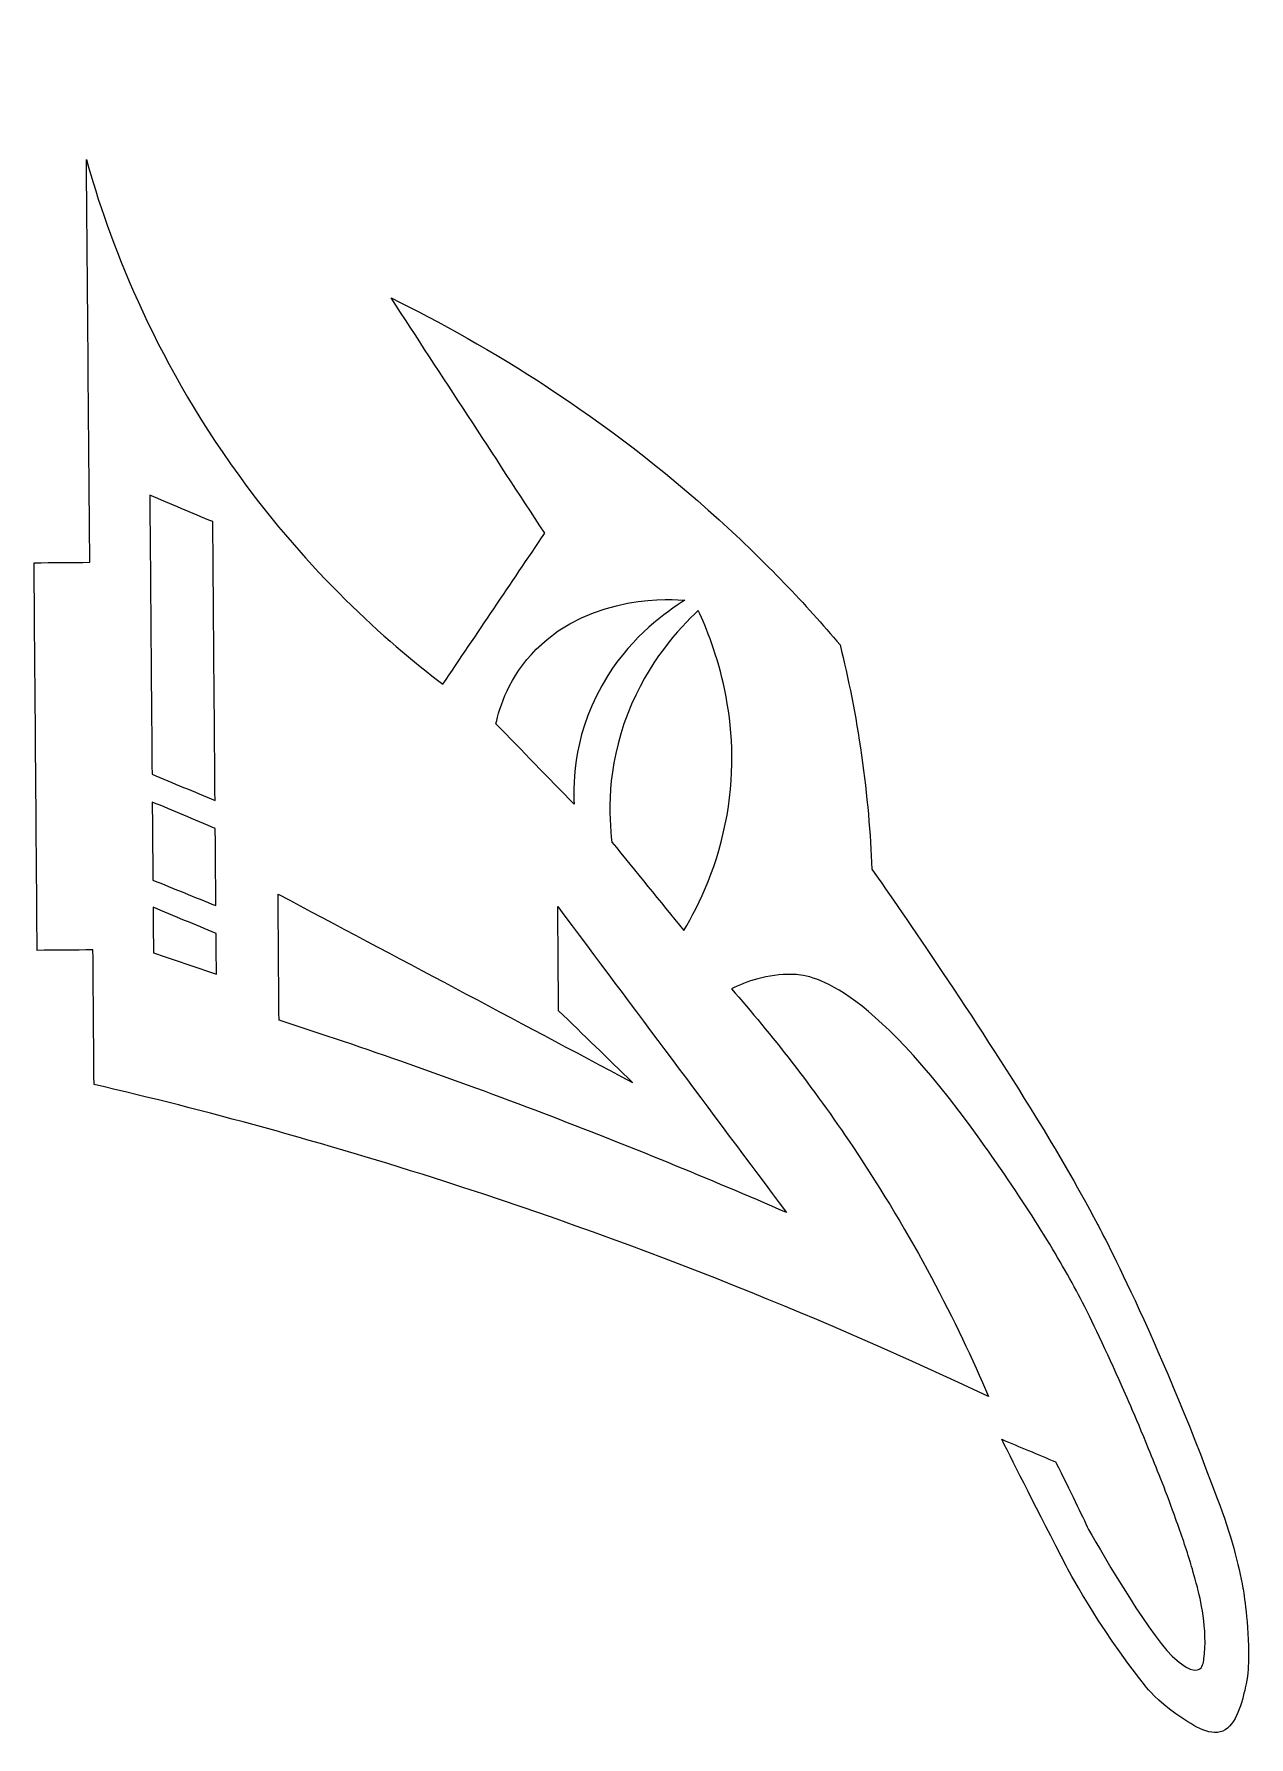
# Model space of a CAD drawing. Extents: x 0 to 129, y 0 to 180.
import ezdxf

# ---------------------------------------------------------------- set-up
doc = ezdxf.new("R2010")
doc.units = 0
doc.layers.add('Camada_1', color=7, linetype='CONTINUOUS')

msp = doc.modelspace()

# ---------------------------------------------------------------- linework, layer by layer
at = {"layer": 'Camada_1', "color": 7}
for points in [[(55.724819, 180.322946)], [(19.121055, 128.606096), (19.121055, 128.606096)], [(19.381305, 96.068686), (19.381305, 96.068686)], [(19.470481, 84.919505), (19.470481, 84.919505)], [(55.777699, 76.737946), (55.777699, 76.737946)]]:
    msp.add_lwpolyline(points, close=True, dxfattribs=at)
at = {"layer": 'Camada_1', "color": 1}
for points in [[(70.576112, 119.174936)], [(57.423431, 98.636129)], [(88.981982, 91.760914)], [(125.591091, 24.990566)]]:
    msp.add_lwpolyline(points, close=True, dxfattribs=at)
for points in [[(6.085667, 124.295169), (5.96286, 138.53341), (5.840063, 152.77164), (5.717257, 167.009871)], [(5.717257, 167.009871), (8.055161, 158.682458), (12.612237, 146.32518), (21.864317, 133.530813)], [(54.311496, 127.380612), (48.878404, 135.700955), (43.445323, 144.021299), (38.012231, 152.341642)], [(38.012231, 152.341642), (48.270421, 147.288036), (60.66697, 139.81578), (72.784787, 128.810737)], [(21.864317, 133.530813), (29.31379, 123.229216), (37.340577, 116.054987), (43.507797, 111.359871)], [(72.784787, 128.810737), (77.747399, 124.303832), (81.991983, 119.814066), (85.611589, 115.543522)], [(43.507797, 111.359871), (47.109032, 116.700118), (50.710267, 122.040365), (54.311496, 127.380612)], [(0.173267, 124.247788), (2.144063, 124.263581), (4.114871, 124.279375), (6.085667, 124.295169)], [(0.502123, 83.133038), (0.392504, 96.837958), (0.282886, 110.542868), (0.173267, 124.247788)], [(53.416078, 115.079573), (59.342455, 121.029346), (68.027873, 120.372552), (69.176047, 120.268222)], [(69.176047, 120.268222), (67.148337, 119.024365), (63.679053, 116.530424), (60.991312, 112.286988)], [(70.576112, 119.174936), (68.582839, 117.317104), (65.233673, 113.709263), (63.110556, 108.254113)], [(73.63169, 97.477448), (75.381, 107.488406), (72.277648, 115.540635), (70.576112, 119.174936)], [(49.13981, 107.160343), (49.512663, 108.894743), (50.502678, 112.154678), (53.416078, 115.079573)], [(85.611589, 115.543522), (86.490757, 111.995641), (87.286064, 108.082888), (87.891561, 103.84013)], [(60.991312, 112.286988), (57.336487, 106.516702), (57.29828, 100.939805), (57.423431, 98.636129)], [(57.423431, 98.636129), (54.662226, 101.477534), (51.901014, 104.318938), (49.13981, 107.160343)], [(63.110556, 108.254113), (60.821746, 102.373218), (61.092169, 97.259972), (61.43078, 94.618389)], [(87.891561, 103.84013), (88.509584, 99.509618), (88.840383, 95.462356), (88.981982, 91.760914)], [(69.058778, 85.229863), (70.739781, 88.062472), (72.711991, 92.214186), (73.63169, 97.477448)], [(61.43078, 94.618389), (63.973445, 91.488884), (66.516112, 88.359368), (69.058778, 85.229863)], [(88.981982, 91.760914), (92.363957, 86.917406), (99.815323, 76.122871), (106.385338, 65.435092)], [(6.414522, 83.18043), (4.443725, 83.164636), (2.472919, 83.148832), (0.502123, 83.133038)], [(6.528642, 68.912687), (6.490602, 73.668595), (6.452563, 78.424523), (6.414522, 83.18043)], [(80.590937, 80.582498), (77.897751, 80.65298), (75.642281, 79.8197), (74.110229, 79.065338)], [(100.441215, 63.098051), (88.39152, 79.969592), (82.413726, 80.534798), (80.590937, 80.582498)], [(74.110229, 79.065338), (78.310479, 74.255473), (82.695052, 68.684936), (86.964852, 62.318482)], [(43.730926, 58.614183), (30.735145, 62.791639), (18.28489, 66.170721), (6.528642, 68.912687)], [(106.385338, 65.435092), (108.620656, 61.798787), (110.51327, 58.571077), (112.9362, 54.04065)], [(86.964852, 62.318482), (93.362772, 52.778903), (97.984925, 43.715829), (101.35509, 35.815897)], [(110.901971, 46.587712), (108.506428, 51.100156), (105.38104, 56.181506), (100.441215, 63.098051)], [(101.35509, 35.815897), (84.53816, 43.780864), (65.298878, 51.681228), (43.730926, 58.614183)], [(112.9362, 54.04065), (112.93621, 54.040639), (119.246882, 42.24083), (125.591091, 24.990566)], [(115.20457, 37.575257), (113.566835, 41.220861), (111.969696, 44.576453), (110.901971, 46.587712)], [(118.323821, 30.273752), (116.902767, 33.765765), (115.720916, 36.425875), (115.20457, 37.575257)], [(109.615408, 17.78067), (106.529016, 23.786888), (104.139006, 28.51763), (102.749578, 31.278822)], [(102.749578, 31.278822), (104.655239, 30.480089), (106.560899, 29.681356), (108.466549, 28.882613)], [(121.058968, 23.224486), (120.024798, 26.099452), (119.151819, 28.239096), (118.323821, 30.273752)], [(108.466549, 28.882613), (110.039739, 25.726895), (111.247909, 23.217489), (111.969132, 21.706761)], [(125.591121, 24.990474), (127.095803, 21.178372), (127.881069, 17.902571), (128.317236, 15.488565)], [(111.969132, 21.706761), (113.591522, 18.850734), (118.738636, 9.925725), (121.35585, 7.801474)], [(122.725302, 18.315954), (122.216532, 19.997413), (121.713325, 21.405404), (121.058968, 23.224486)], [(123.492953, 15.596882), (123.185539, 16.767041), (122.911774, 17.699667), (122.725302, 18.315954)], [(117.998618, 5.088352), (112.729741, 11.752196), (109.615408, 17.78066), (109.615408, 17.78067)], [(124.19535, 7.963296), (124.612865, 11.093172), (123.768915, 14.546445), (123.492953, 15.596882)], [(128.317236, 15.488565), (128.408326, 14.984448), (128.960137, 11.844451), (128.907776, 7.923057)], [(121.35585, 7.801474), (121.809384, 7.433356), (122.919924, 6.532), (123.616142, 6.842769)], [(123.616142, 6.842769), (124.049311, 7.036138), (124.149794, 7.621834), (124.19535, 7.963296)], [(128.907776, 7.923057), (128.895427, 6.997593), (128.849933, 6.067136), (128.577892, 4.922604)], [(121.21287, 2.163981), (119.292633, 3.474558), (118.179783, 4.859213), (117.998618, 5.088352)], [(128.577892, 4.922604), (128.232252, 3.468454), (127.643744, 0.956017), (126.18586, 0.330996)], [(126.18586, 0.330996), (124.730532, -0.292937), (122.853921, 1.043926), (121.21287, 2.163981)]]:
    msp.add_open_spline(points, degree=3, dxfattribs=at)
at = {"layer": 'Camada_1', "color": 7}
for points in [[(19.121055, 128.606096), (16.8941, 129.539348), (14.667139, 130.472601), (12.440185, 131.405853)], [(12.440185, 131.405853), (12.519048, 121.54603), (12.597912, 111.686207), (12.676775, 101.826385)], [(19.357645, 99.026628), (19.278782, 108.886461), (19.199918, 118.746273), (19.121055, 128.606096)], [(12.676775, 101.826385), (14.90373, 100.893132), (17.130691, 99.95989), (19.357645, 99.026628)], [(19.381305, 96.068686), (17.15435, 97.001938), (14.927389, 97.935191), (12.700434, 98.868443)], [(12.700434, 98.868443), (12.722519, 96.107353), (12.744603, 93.346264), (12.766688, 90.585174)], [(19.446822, 87.877447), (19.424983, 90.607863), (19.403144, 93.338269), (19.381305, 96.068686)], [(12.766688, 90.585174), (14.993397, 89.682595), (17.220113, 88.780026), (19.446822, 87.877447)], [(26.14224, 75.735312), (26.106587, 80.19276), (26.070934, 84.650209), (26.035281, 89.107658)], [(26.035281, 89.107658), (38.557032, 82.451038), (51.078779, 75.794428), (63.600531, 69.137808)], [(19.470481, 84.919505), (17.243527, 85.852757), (15.016565, 86.78601), (12.789611, 87.719262)], [(12.789611, 87.719262), (12.802542, 86.102663), (12.815471, 84.486054), (12.828402, 82.869455)], [(55.777699, 76.737946), (55.748253, 80.419392), (55.718807, 84.100848), (55.689361, 87.782304)], [(55.689361, 87.782304), (63.770473, 76.965636), (71.851581, 66.148978), (79.932695, 55.332299)], [(19.505019, 80.601467), (19.493507, 82.04081), (19.481994, 83.480163), (19.470481, 84.919505)], [(12.828402, 82.869455), (15.053939, 82.113459), (17.279482, 81.357463), (19.505019, 80.601467)], [(63.600531, 69.137808), (60.992923, 71.671177), (58.385308, 74.204567), (55.777699, 76.737946)], [(54.20534, 65.824778), (44.548868, 69.505679), (35.176646, 72.793667), (26.14224, 75.735312)], [(79.932695, 55.332299), (71.774534, 58.880982), (63.196259, 62.397575), (54.20534, 65.824778)]]:
    msp.add_open_spline(points, degree=3, dxfattribs=at)

doc.saveas('drawing.dxf')
